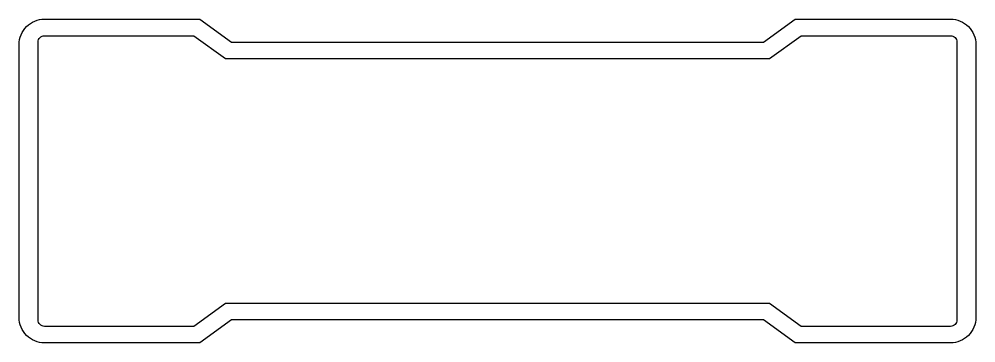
# Model space of a CAD drawing. Extents: x 116.1 to 191.6, y 209.9 to 235.4.
import ezdxf

# ---------------------------------------------------------------- set-up
doc = ezdxf.new("R2010")
doc.units = 0
doc.header["$LTSCALE"] = 15
doc.layers.get('0').update_dxf_attribs({"linetype": 'CONTINUOUS'})

msp = doc.modelspace()

# ---------------------------------------------------------------- linework, layer by layer
at = {"ltscale": 0.05}
for points in [[(189.641, 235.424, -0.414214), (191.641, 233.424), (191.641, 211.924, -0.414214), (189.641, 209.924), (177.391, 209.924), (174.891, 211.724), (132.891, 211.724), (130.391, 209.924), (118.141, 209.924, -0.414214), (116.141, 211.924), (116.141, 233.424, -0.414214), (118.141, 235.424), (130.391, 235.424), (132.891, 233.624), (174.891, 233.624), (177.391, 235.424)], [(177.847, 211.224), (175.347, 213.024), (132.435, 213.024), (129.935, 211.224), (118.141, 211.224, -0.414214), (117.641, 211.724), (117.641, 233.624, -0.414214), (118.141, 234.124), (129.935, 234.124), (132.435, 232.324), (175.347, 232.324), (177.847, 234.124), (189.641, 234.124, -0.414214), (190.141, 233.624), (190.141, 211.724, -0.414214), (189.641, 211.224)]]:
    msp.add_lwpolyline(points, format="xyb", close=True, dxfattribs=at)

doc.saveas('drawing.dxf')
